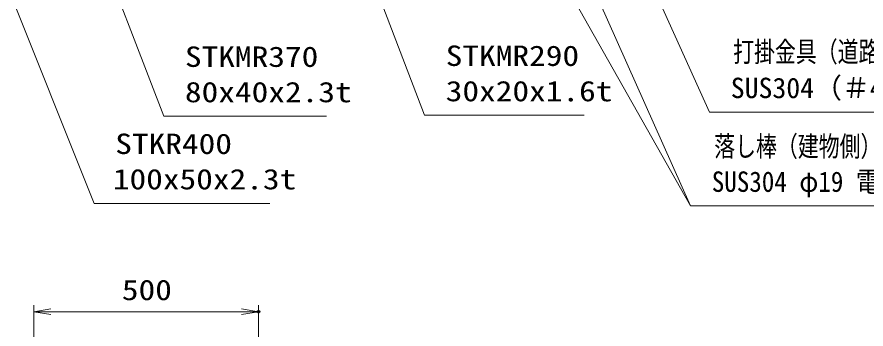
# Model space of a CAD drawing. Units: millimetres, scale not verified. Extents: x -11880 to 11880, y -8400 to 8400.
# Drawn here: x -3591 to 1448, y -2554 to -700 of the extents above; entities that cross this region are included whole.
import ezdxf
from ezdxf.enums import TextEntityAlignment as Align

# ---------------------------------------------------------------- set-up
doc = ezdxf.new("R2010")
doc.units = ezdxf.units.MM
doc.header["$LTSCALE"] = 30
doc.header["$PDMODE"] = 32
doc.header["$PDSIZE"] = 15
doc.layers.add('0-4_寸法線', color=4, linetype='Continuous', lineweight=18)
doc.layers.add('0-5_0', color=7, linetype='Continuous', lineweight=18)
doc.layers.add('0-6_Defpoints', color=7, linetype='Continuous')
doc.styles.add('ＭＳ ゴシック', font='')
doc.styles.get('ＭＳ ゴシック').set_extended_font_data('MS Gothic')

# ---------------------------------------------------------------- blocks, each defined once
blk = doc.blocks.new('S342')
at = {"layer": '0-4_寸法線'}
for points in [[(5163815.9, 86989616.4), (5132543.9, 86989616.4), (5116802.1, 87029034.4), (5115689.5, 87031820.5)], [(5117266.5, 87029219.9), (5115689.5, 87031820.5), (5116337.8, 87028849)]]:
    blk.add_lwpolyline(points, dxfattribs=at)
at = {"layer": '0-4_寸法線', "color": 254, "style": 'ＭＳ ゴシック', "width": 1.2}
for s, p in [('STKR400', (5136311.9, 86997317)), ('100x50x2.3t', (5135879.9, 86991017))]:
    blk.add_text(s, height=3637, dxfattribs=at).set_placement(p, align=Align.BOTTOM_LEFT)
blk = doc.blocks.new('S343')
at = {"layer": '0-4_寸法線'}
for points in [[(5219775, 87005316), (5191383, 87005316), (5180078.5, 87034919.3), (5179008.3, 87037721.9)], [(5180545.6, 87035097.6), (5179008.3, 87037721.9), (5179611.4, 87034740.9)]]:
    blk.add_lwpolyline(points, dxfattribs=at)
at = {"layer": '0-4_寸法線', "color": 254, "style": 'ＭＳ ゴシック', "width": 1.2}
for s, p in [('STKMR290', (5195151, 87013016.5)), ('30x20x1.6t', (5195151, 87006716.5))]:
    blk.add_text(s, height=3637, dxfattribs=at).set_placement(p, align=Align.BOTTOM_LEFT)
blk = doc.blocks.new('S344')
at = {"layer": '0-4_寸法線'}
for points in [[(5173916.8, 87005145.7), (5144948.8, 87005145.7), (5131605.3, 87039916.7), (5130530.5, 87042717.6)], [(5132072.1, 87040095.8), (5130530.5, 87042717.6), (5131138.5, 87039737.6)]]:
    blk.add_lwpolyline(points, dxfattribs=at)
at = {"layer": '0-4_寸法線', "color": 254, "style": 'ＭＳ ゴシック', "width": 1.2}
for s, p in [('STKMR370', (5148716.8, 87012846.2)), ('80x40x2.3t', (5148716.8, 87006546.2))]:
    blk.add_text(s, height=3637, dxfattribs=at).set_placement(p, align=Align.BOTTOM_LEFT)
blk = doc.blocks.new('_Open')
at = {"layer": '0-5_0', "color": 4}
blk.add_line((-30, 5), (0, 0), dxfattribs=at)
blk.add_lwpolyline([(-30, -5), (0, 0), (-30, 0)], dxfattribs=at)
blk = doc.blocks.new('S354')
at = {"layer": '0-4_寸法線'}
for points in [[(5286678.1, 86989168.7), (5238759.7, 86989168.7), (5222486.8, 87025670), (5221265.2, 87028410.1)], [(5222943.4, 87025873.6), (5221265.2, 87028410.1), (5222030.1, 87025466.4)]]:
    blk.add_lwpolyline(points, dxfattribs=at)
at = {"layer": '0-4_寸法線', "color": 254, "style": 'ＭＳ ゴシック'}
for s, width, p in [('落し棒（建物側）', 0.75, (5242959.7, 86996869.3)), ('SUS304 φ19 電解研磨', 0.9, (5242527.7, 86990569.3))]:
    blk.add_text(s, height=3637, dxfattribs=dict(at, width=width)).set_placement(p, align=Align.BOTTOM_LEFT)
blk = doc.blocks.new('S355')
at = {"layer": '0-4_寸法線'}
for points in [[(5281007.6, 87005879), (5242132.4, 87005879), (5221517.1, 87051552.5), (5220282.9, 87054286.8)], [(5221972.8, 87051758.2), (5220282.9, 87054286.8), (5221061.4, 87051346.8)]]:
    blk.add_lwpolyline(points, dxfattribs=at)
at = {"layer": '0-4_寸法線', "color": 254, "style": 'ＭＳ ゴシック', "width": 0.75}
blk.add_text('打掛金具（道路側）', height=3637, dxfattribs=at).set_placement((5246332.4, 87013730.8), align=Align.BOTTOM_LEFT)
at = {"layer": '0-4_寸法線', "color": 254, "style": 'ＭＳ ゴシック'}
blk.add_text('SUS304（＃400）', height=3637, dxfattribs=at).set_placement((5245900.4, 87007279.6), align=Align.BOTTOM_LEFT)
blk = doc.blocks.new('S356')
at = {"layer": '0-4_寸法線'}
for points in [[(5242539.7, 86989168.7), (5238759.7, 86989168.7), (5218057.9, 87025725.2), (5216579.6, 87028335.6)], [(5218493, 87025971.6), (5216579.6, 87028335.6), (5217622.8, 87025478.8)]]:
    blk.add_lwpolyline(points, dxfattribs=at)

msp = doc.modelspace()

# ---------------------------------------------------------------- linework, layer by layer
at = {"layer": '0-4_寸法線'}
for p, q in [((-3491.27, -3289.4), (-3491.27, -2411.6)), ((-2157.93, -3289.4), (-2157.93, -2411.6)), ((-3491.27, -2451.6), (-2157.93, -2451.6))]:
    msp.add_line(p, q, dxfattribs=at)
at = {"layer": '0-6_Defpoints'}
msp.add_point((-2157.93, -2451.6), dxfattribs=at)

# ---------------------------------------------------------------- block references
at = {"layer": '0-4_寸法線'}
for name, p, xscale, yscale in [('S355', (-174218.27, -2901460.98), 0.03333333, 0.03333333), ('S344', (-174218.27, -2901460.98), 0.03333333, 0.03333333), ('S343', (-174218.27, -2901460.98), 0.03333333, 0.03333333), ('S342', (-174218.27, -2901460.98), 0.03333333, 0.03333333), ('S356', (-174218.27, -2901460.98), 0.03333333, 0.03333333), ('S354', (-174218.27, -2901460.98), 0.03333333, 0.03333333), ('_Open', (-2157.93, -2451.6), 3.333333, 3.333333)]:
    msp.add_blockref(name, p, dxfattribs=dict(at, xscale=xscale, yscale=yscale))
at = {"layer": '0-4_寸法線', "xscale": 3.333333, "yscale": 3.333333, "rotation": 180}
msp.add_blockref('_Open', (-3491.27, -2451.6), dxfattribs=at)

# ---------------------------------------------------------------- texts
at = {"layer": '0-4_寸法線', "color": 254, "style": 'ＭＳ ゴシック', "width": 1.2}
msp.add_text('500', height=121.2, dxfattribs=at).set_placement((-2968.6, -2418.91), align=Align.BOTTOM_LEFT)

doc.saveas('drawing.dxf')
